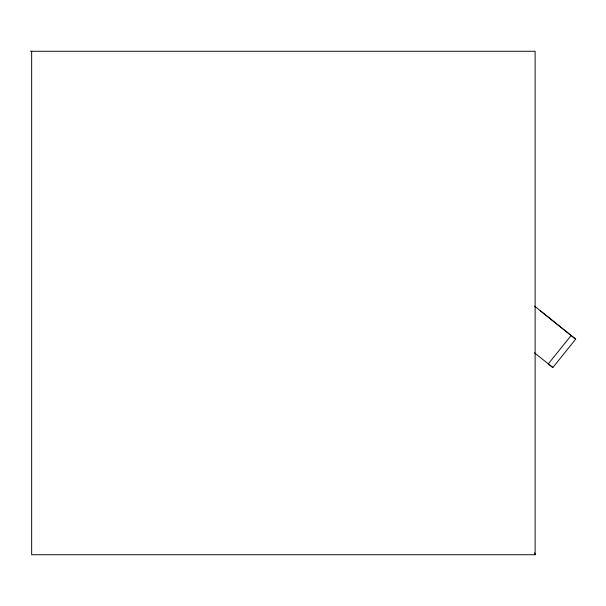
<?xml version="1.0" encoding="UTF-8"?>
<svg xmlns="http://www.w3.org/2000/svg" width="606" height="606" viewBox="0 0 606 606"><rect width="100%" height="100%" fill="white"/><g stroke="black" fill="none" stroke-linecap="round" stroke-linejoin="round"><path stroke-width="0.91" d="M575.7 339.125L571.11 335.542L548.278 363.926L552.869 367.509L575.7 339.125L540.257 310.711M30.429 51.268L535.128 51.268L535.128 554.732L31.663 554.732L31.663 51.268M534.606 306.166L571.11 335.542M534.431 352.79L552.869 367.509M534.689 552.892L535.128 554.732"/></g></svg>
